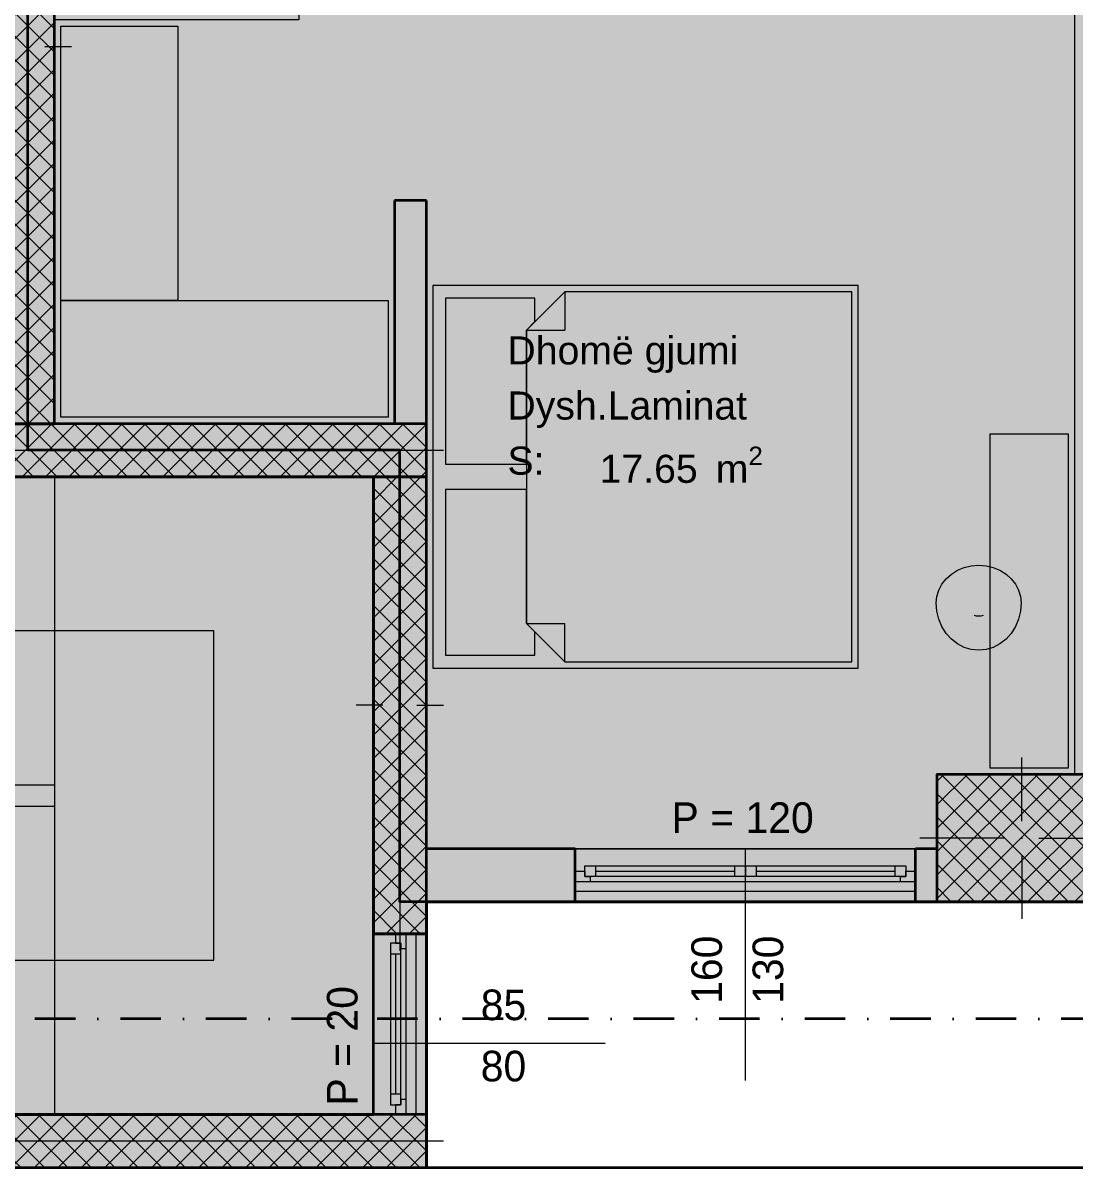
# Model space of a CAD drawing. Header units: millimetres. Extents: x 172821 to 253959, y -36092 to 17885.
# Drawn here: x 216514 to 221461, y -10151 to -4731 of the extents above; entities that cross this region are included whole.
import ezdxf
from ezdxf.enums import TextEntityAlignment as Align

# ---------------------------------------------------------------- set-up
doc = ezdxf.new("R2010")
doc.units = ezdxf.units.MM
doc.header["$MEASUREMENT"] = 0
doc.linetypes.add('Dot & Dashed', pattern=[402.166657, 190.5, -105.833333, 0, -105.833324])
for name, color, linetype, lineweight in [('2D Drafting - General_Pen_No__11', 171, 'Continuous', 18), ('A - Fill zone_Pen_No__19', 255, 'Continuous', 0), ('A - Fill zone_Pen_No__2', 8, 'Continuous', 15), ('A - Fill zone_Pen_No__22', 8, 'Continuous', 35), ('A - Mobilimi_Pen_No__18', 9, 'Continuous', 15), ('A - Muret_Pen_No__22', 8, 'Continuous', 35), ('A - Pllaka meskatit_Pen_No__1', 7, 'Continuous', 13), ('A - Pllaka meskatit_Pen_No__22', 8, 'Continuous', 35), ('A - Shtyllat_Pen_No__101', 252, 'Continuous', 13), ('A - Shtyllat_Pen_No__22', 8, 'Continuous', 35), ('ARCHICAD Windows_Pen_No__101', 252, 'Continuous', 13), ('ARCHICAD Windows_Pen_No__22', 8, 'Continuous', 35), ('ARCHICAD Zone Stamps_Pen_No__101', 252, 'Continuous', 13)]:
    doc.layers.add(name, color=color, linetype=linetype, lineweight=lineweight)
for name, color, linetype, lineweight, true_color in [('A - Fill zone_Pen_No__255', 7, 'Continuous', 13, 0xe8e8e8), ('A - Fleta_Pen_No__61', 7, 'Continuous', 20, 0x6a6a6a), ('A - Muret_Pen_No__82', 7, 'Continuous', 20, 0xaaaaaa), ('ARCHICAD Window Markers_Pen_No__111', 7, 'Continuous', 13, 0xccccff), ('ARCHICAD Windows_Pen_No__102', 7, 'Continuous', 13, 0xcccccc), ('Marker - Section_Pen_No__8', 7, 'Continuous', 35, 0xa80f02), ('Model Unit - Zone_Pen_No__102', 7, 'Continuous', 13, 0xcccccc)]:
    doc.layers.add(name, color=color, linetype=linetype, lineweight=lineweight, true_color=true_color)
for name, color, linetype in [('A - Muret', 7, 'Continuous'), ('A - Pllaka meskatit', 7, 'Continuous'), ('A - Shtyllat', 7, 'Continuous'), ('ARCHICAD Window Markers', 7, 'Continuous'), ('ARCHICAD Windows', 7, 'Continuous'), ('Marker - Section', 7, 'Continuous'), ('Model Unit - Zone', 7, 'Continuous')]:
    doc.layers.add(name, color=color, linetype=linetype)
doc.styles.add('GENERATED_STYLE_1', font='GOTHIC.TTF')
doc.styles.add('GENERATED_STYLE_2', font='arial.ttf')
pattern_1 = [(45, (0, 0), (-55.154327, 55.154327), []), (135, (0, 0), (55.154327, 55.154327), [])]

# ---------------------------------------------------------------- blocks, each defined once
blk = doc.blocks.new('Slab_1', base_point=(232061.1, 7783.8))
at = {"layer": 'A - Pllaka meskatit_Pen_No__1', "color": 7, "linetype": 'Continuous', "lineweight": 13, "flags": 128}
for points in [[(232061.1, 7783.8), (190161.1, 7783.8), (190161.1, -3216.2), (191111.1, -3216.2), (191111.1, -7116.2), (191511.1, -7116.2), (191511.1, -8316.2), (195311.1, -8316.2), (195311.1, -7116.2), (200461.1, -7116.2), (200461.1, -10116.2), (218411.1, -10116.2), (218411.1, -8866.2), (232061.1, -8866.2)], [(214421.1, -6866.2), (214421.1, -9866.2), (218161.1, -9866.2), (218161.1, -6866.2)]]:
    blk.add_lwpolyline(points, close=True, dxfattribs=at)
blk = doc.blocks.new('Slab_3', base_point=(218411.1, -10116.2))
at = {"layer": 'A - Pllaka meskatit_Pen_No__22', "color": 8, "linetype": 'Continuous', "lineweight": 35, "flags": 128}
blk.add_lwpolyline([(218411.1, -10116.2), (232061.1, -10116.2), (232061.1, -8866.2), (218411.1, -8866.2)], close=True, dxfattribs=at)
blk = doc.blocks.new('Dhomë gjumi_Dysh.Laminat _75', base_point=(219952.2, -6676.2))
at = {"layer": 'ARCHICAD Zone Stamps_Pen_No__101', "color": 252, "lineweight": 13, "insert": (219225.3, -6724), "char_height": 132, "attachment_point": 1, "style": 'GENERATED_STYLE_2'}
blk.add_mtext('\\A1;{\\pql;\\pt0,6060;\\fArial|b0|i0|c0|p34;17.65\\fArial|b0|i0|c0|p34;\\A1{\\H.66x;\\S^  ;}\\fArial|b0|i0|c0|p34; m\\fArial|b0|i0|c0|p34;\\A1{\\H.66x;\\S2^  ;}}', dxfattribs=at)
at = {"layer": 'ARCHICAD Zone Stamps_Pen_No__101', "color": 252, "lineweight": 13, "style": 'GENERATED_STYLE_2'}
for tag, p in [('DUMMY_849', (219944.3, -6175.2)), ('ROOM_NAME', (218791.8, -6205.4)), ('DUMMY_850', (219944.3, -6434.5)), ('ROOM_NUMBER', (218791.8, -6464.7)), ('measuredAreaCode', (218791.8, -6724))]:
    blk.add_attdef(tag, text='', height=132, dxfattribs=at).set_placement(p, align=Align.TOP_LEFT)
blk = doc.blocks.new('Slab_5', base_point=(232061.1, 7783.8))
at = {"layer": 'A - Pllaka meskatit_Pen_No__22', "color": 8, "linetype": 'Continuous', "lineweight": 35, "flags": 128}
for points in [[(232061.1, 7783.8), (190161.1, 7783.8), (190161.1, -3216.2), (191111.1, -3216.2), (191111.1, -7116.2), (191511.1, -7116.2), (191511.1, -8316.2), (195311.1, -8316.2), (195311.1, -7116.2), (200461.1, -7116.2), (200461.1, -10116.2), (218411.1, -10116.2), (218411.1, -8866.2), (232061.1, -8866.2)], [(214421.1, -6866.2), (214421.1, -9866.2), (218161.1, -9866.2), (218161.1, -6866.2)]]:
    blk.add_lwpolyline(points, close=True, dxfattribs=at)
blk = doc.blocks.new('Double Sash Window 25')
at = {"layer": 'ARCHICAD Windows_Pen_No__101', "color": 252, "linetype": 'Continuous', "lineweight": 13}
for p, q in [((-800, 105), (800, 105)), ((800, 105), (-800, 105)), ((-800, 105), (-800, -95)), ((-800, 0), (-800, 105)), ((800, -95), (800, 105)), ((800, 0), (800, 105)), ((-800, 0), (-755, 0)), ((-800, -50), (-800, 0)), ((-800, -50), (-800, 0)), ((-755, 25), (-705, 25)), ((-755, -25), (-755, 25)), ((-755, 0), (-755, -25)), ((-705, 25), (-50, 25)), ((-705, 25), (-705, -25)), ((-705, 25), (-50, 25)), ((-705, 0), (-50, 0)), ((-50, -25), (-50, 25)), ((-50, 25), (0, 25)), ((0, 25), (0, -25)), ((0, 25), (50, 25)), ((0, -25), (0, 25)), ((50, 25), (705, 25)), ((50, 25), (50, -25)), ((50, 25), (705, 25)), ((50, 0), (705, 0)), ((705, -25), (705, 25)), ((705, 25), (755, 25)), ((755, 25), (755, -25)), ((755, -25), (755, 0)), ((755, 0), (800, 0)), ((800, -50), (800, 0)), ((800, -50), (800, 0)), ((-730, -50), (-800, -50)), ((-800, -145), (-800, -50)), ((-755, -25), (-730, -25)), ((-705, -25), (-755, -25)), ((-730, -25), (-730, -50)), ((0, -50), (-730, -50)), ((-50, -25), (-705, -25)), ((0, -25), (-50, -25)), ((50, -25), (0, -25)), ((730, -50), (0, -50)), ((705, -25), (50, -25)), ((755, -25), (705, -25)), ((730, -50), (730, -25)), ((730, -25), (755, -25)), ((800, -50), (730, -50)), ((800, -145), (800, -50)), ((-800, -95), (800, -95)), ((-800, -145), (800, -145))]:
    blk.add_line(p, q, dxfattribs=at)
blk = doc.blocks.new('W Marker 25_6')
at = {"layer": 'ARCHICAD Window Markers_Pen_No__111', "color": 254, "linetype": 'Continuous', "lineweight": 13, "true_color": 0xccccff}
blk.add_line((0, 840), (0, -250), dxfattribs=at)
at = {"layer": 'ARCHICAD Window Markers_Pen_No__111', "color": 254, "lineweight": 13, "true_color": 0xccccff, "char_height": 144, "attachment_point": 7, "style": 'GENERATED_STYLE_1'}
for s, insert, rotation in [('\\A1;{\\pql;\\pt0;\\fCentury Gothic|b0|i0|c0|p34;130\\fCentury Gothic|b0|i0|c0|p34;\\A1{\\H.66x;\\S^  ;}\\fCentury Gothic|b0|i0|c0|p34;\\fCentury Gothic|b0|i0|c0|p34;}', (-219.7, 480), 270), ('\\A1;{\\pql;\\pt0;\\fCentury Gothic|b0|i0|c0|p34;160\\fCentury Gothic|b0|i0|c0|p34;\\A1{\\H.66x;\\S^  ;}\\fCentury Gothic|b0|i0|c0|p34;\\fCentury Gothic|b0|i0|c0|p34;}', (68.3, 480), 270), ('\\A1;{\\pql;\\pt0;\\fCentury Gothic|b0|i0|c0|p34;P = 120\\fCentury Gothic|b0|i0|c0|p34;\\A1{\\H.66x;\\S^  ;}\\fCentury Gothic|b0|i0|c0|p34;\\fCentury Gothic|b0|i0|c0|p34;}', (347.6, -282.3), 180)]:
    blk.add_mtext(s, dxfattribs=dict(at, insert=insert, rotation=rotation))
blk = doc.blocks.new('Wall_13', base_point=(227611.1, -8866.2))
at = {"layer": 'A - Muret_Pen_No__82', "linetype": 'Continuous', "lineweight": 0, "true_color": 0xd4d4d4}
for points in [[(218411.1, -8866.2), (219111.1, -8866.2), (219111.1, -8616.2), (218411.1, -8616.2)], [(220711.1, -8866.2), (220811.1, -8866.2), (220811.1, -8616.2), (220711.1, -8616.2)]]:
    blk.add_hatch(color=254, dxfattribs=at).paths.add_polyline_path(points)
at = {"layer": 'A - Muret_Pen_No__22', "color": 8, "linetype": 'Continuous', "lineweight": 35}
for p, q in [((219111.1, -8721.2), (219111.1, -8616.2)), ((220711.1, -8721.2), (220711.1, -8616.2)), ((219111.1, -8771.2), (219111.1, -8721.2)), ((220711.1, -8771.2), (220711.1, -8721.2)), ((219111.1, -8866.2), (219111.1, -8771.2)), ((220711.1, -8866.2), (220711.1, -8771.2))]:
    blk.add_line(p, q, dxfattribs=at)
at = {"layer": 'A - Muret_Pen_No__22', "color": 8, "linetype": 'Continuous', "lineweight": 35, "flags": 128}
for points in [[(219111.1, -8616.2), (218411.1, -8616.2)], [(220811.1, -8616.2), (220711.1, -8616.2)], [(218411.1, -8866.2), (219111.1, -8866.2)], [(220711.1, -8866.2), (220811.1, -8866.2)]]:
    blk.add_lwpolyline(points, dxfattribs=at)
at = {"layer": 'ARCHICAD Window Markers_Pen_No__111', "color": 254, "lineweight": 13, "true_color": 0xccccff, "rotation": 180}
blk.add_blockref('W Marker 25_6', (219911.1, -8866.2), dxfattribs=at)
at = {"layer": 'ARCHICAD Windows_Pen_No__101', "color": 252, "linetype": 'Continuous', "lineweight": 13, "zscale": 1000}
blk.add_blockref('Double Sash Window 25', (219911.1, -8721.2), dxfattribs=at)
blk = doc.blocks.new('Wall_72', base_point=(218411.1, -6616.2))
at = {"layer": 'A - Muret_Pen_No__82', "linetype": 'Continuous', "lineweight": 0, "true_color": 0xd4d4d4}
blk.add_hatch(color=254, dxfattribs=at).paths.add_polyline_path([(218411.1, -6616.2), (218411.1, -5566.2), (218261.1, -5566.2), (218261.1, -6616.2)])
at = {"layer": 'A - Muret_Pen_No__22', "color": 8, "linetype": 'Continuous', "lineweight": 35, "flags": 128}
for points in [[(218411.1, -5566.2), (218261.1, -5566.2)], [(218261.1, -5566.2), (218261.1, -6616.2)], [(218411.1, -6616.2), (218411.1, -5566.2)]]:
    blk.add_lwpolyline(points, dxfattribs=at)
blk = doc.blocks.new('Window 25_2')
at = {"layer": 'ARCHICAD Windows_Pen_No__101', "color": 252, "linetype": 'Continuous', "lineweight": 13}
for p, q in [((-425, 105), (425, 105)), ((-425, 0), (-380, 0)), ((-380, 25), (-330, 25)), ((-380, -25), (-380, 25)), ((-380, 0), (-380, -25)), ((-330, 25), (-330, -25)), ((-330, 25), (330, 25)), ((-330, 0), (330, 0)), ((330, -25), (330, 25)), ((330, 25), (380, 25)), ((380, 25), (380, -25)), ((380, -25), (380, 0)), ((380, 0), (425, 0)), ((-355, -50), (-425, -50)), ((-380, -25), (-355, -25)), ((-330, -25), (-380, -25)), ((-355, -25), (-355, -50)), ((330, -25), (-330, -25)), ((380, -25), (330, -25)), ((355, -50), (355, -25)), ((355, -25), (380, -25)), ((425, -50), (355, -50)), ((-425, -145), (425, -145))]:
    blk.add_line(p, q, dxfattribs=at)
at = {"layer": 'ARCHICAD Windows_Pen_No__102', "color": 254, "linetype": 'Continuous', "lineweight": 13, "true_color": 0xcccccc}
for p, q in [((425, 105), (-425, 105)), ((-425, 105), (-425, -95)), ((425, -95), (425, 105)), ((-330, 25), (330, 25)), ((355, -50), (-355, -50)), ((-425, -95), (425, -95))]:
    blk.add_line(p, q, dxfattribs=at)
at = {"layer": 'ARCHICAD Windows_Pen_No__22', "color": 8, "linetype": 'Continuous', "lineweight": 35}
for p, q in [((-425, 0), (-425, 105)), ((425, 0), (425, 105)), ((-425, -50), (-425, 0)), ((-425, -50), (-425, 0)), ((425, -50), (425, 0)), ((425, -50), (425, 0)), ((-425, -145), (-425, -50)), ((425, -145), (425, -50))]:
    blk.add_line(p, q, dxfattribs=at)
blk = doc.blocks.new('W Marker 25_24')
at = {"layer": 'ARCHICAD Window Markers_Pen_No__111', "color": 254, "linetype": 'Continuous', "lineweight": 13, "true_color": 0xccccff}
blk.add_line((-91.9, -1090), (-91.9, 0), dxfattribs=at)
at = {"layer": 'ARCHICAD Window Markers_Pen_No__111', "color": 254, "lineweight": 13, "true_color": 0xccccff, "insert": (-383.3, 32.3), "char_height": 144, "attachment_point": 7, "style": 'GENERATED_STYLE_1'}
blk.add_mtext('\\A1;{\\pql;\\pt0;\\fCentury Gothic|b0|i0|c0|p34;P = 20\\fCentury Gothic|b0|i0|c0|p34;\\A1{\\H.66x;\\S^  ;}\\fCentury Gothic|b0|i0|c0|p34;\\fCentury Gothic|b0|i0|c0|p34;}', dxfattribs=at)
at = {"layer": 'ARCHICAD Window Markers_Pen_No__111', "color": 254, "lineweight": 13, "true_color": 0xccccff, "char_height": 144, "attachment_point": 7, "rotation": 270, "style": 'GENERATED_STYLE_1'}
for s, insert in [('\\A1;{\\pql;\\pt0;\\fCentury Gothic|b0|i0|c0|p34;80\\fCentury Gothic|b0|i0|c0|p34;\\A1{\\H.66x;\\S^  ;}\\fCentury Gothic|b0|i0|c0|p34;\\fCentury Gothic|b0|i0|c0|p34;}', (-311.6, -505)), ('\\A1;{\\pql;\\pt0;\\fCentury Gothic|b0|i0|c0|p34;85\\fCentury Gothic|b0|i0|c0|p34;\\A1{\\H.66x;\\S^  ;}\\fCentury Gothic|b0|i0|c0|p34;\\fCentury Gothic|b0|i0|c0|p34;}', (-23.6, -505))]:
    blk.add_mtext(s, dxfattribs=dict(at, insert=insert))
blk = doc.blocks.new('Wall_115', base_point=(218411.1, -10116.2))
at = {"layer": 'A - Muret_Pen_No__22', "color": 8, "linetype": 'Continuous', "lineweight": 35}
for p, q in [((218266.1, -9016.2), (218161.1, -9016.2)), ((218316.1, -9016.2), (218266.1, -9016.2)), ((218411.1, -9016.2), (218316.1, -9016.2)), ((218266.1, -9866.2), (218161.1, -9866.2)), ((218316.1, -9866.2), (218266.1, -9866.2)), ((218411.1, -9866.2), (218316.1, -9866.2))]:
    blk.add_line(p, q, dxfattribs=at)
at = {"layer": 'ARCHICAD Window Markers', "color": 254, "lineweight": 13, "true_color": 0xccccff, "rotation": 90}
blk.add_blockref('W Marker 25_24', (218161.1, -9441.2), dxfattribs=at)
at = {"layer": 'ARCHICAD Windows', "color": 21, "linetype": 'Continuous', "lineweight": 18, "true_color": 0xff9955, "xscale": -1, "zscale": 1000, "rotation": 89.99999999999955}
blk.add_blockref('Window 25_2', (218266.1, -9441.2), dxfattribs=at)
blk = doc.blocks.new('Column_4', base_point=(215761.1, -6741.2))
at = {"layer": 'A - Shtyllat_Pen_No__101', "linetype": 'Continuous', "lineweight": 13}
h = blk.add_hatch(dxfattribs=at)
h.set_pattern_fill('Concrete_Block', color=252, style=0, pattern_type=2)
h.set_pattern_definition(pattern_1)
h.paths.add_polyline_path([(213111.1, -6616.2), (213111.1, -6866.2), (218411.1, -6866.2), (218411.1, -6616.2)])
at = {"layer": 'A - Shtyllat_Pen_No__101', "color": 252, "linetype": 'Continuous', "lineweight": 13}
blk.add_line((215841.1, -6741.2), (218491.1, -6741.2), dxfattribs=at)
at = {"layer": 'A - Shtyllat_Pen_No__22', "color": 8, "linetype": 'Continuous', "lineweight": 35, "flags": 128}
blk.add_lwpolyline([(213111.1, -6616.2), (213111.1, -6866.2), (218411.1, -6866.2), (218411.1, -6616.2)], close=True, dxfattribs=at)
blk = doc.blocks.new('Column_5', base_point=(215761.1, -9991.2))
at = {"layer": 'A - Shtyllat_Pen_No__101', "linetype": 'Continuous', "lineweight": 13}
h = blk.add_hatch(dxfattribs=at)
h.set_pattern_fill('Concrete_Block', color=252, style=0, pattern_type=2)
h.set_pattern_definition(pattern_1)
h.paths.add_polyline_path([(213111.1, -9866.2), (213111.1, -10116.2), (218411.1, -10116.2), (218411.1, -9866.2)])
at = {"layer": 'A - Shtyllat_Pen_No__101', "color": 252, "linetype": 'Continuous', "lineweight": 13}
blk.add_line((215841.1, -9991.2), (218491.1, -9991.2), dxfattribs=at)
at = {"layer": 'A - Shtyllat_Pen_No__22', "color": 8, "linetype": 'Continuous', "lineweight": 35, "flags": 128}
blk.add_lwpolyline([(213111.1, -9866.2), (213111.1, -10116.2), (218411.1, -10116.2), (218411.1, -9866.2)], close=True, dxfattribs=at)
blk = doc.blocks.new('Column_6', base_point=(218286.1, -7941.2))
at = {"layer": 'A - Shtyllat_Pen_No__101', "linetype": 'Continuous', "lineweight": 13}
h = blk.add_hatch(dxfattribs=at)
h.set_pattern_fill('Concrete_Block', color=252, style=0, pattern_type=2)
h.set_pattern_definition(pattern_1)
h.paths.add_polyline_path([(218411.1, -6866.2), (218161.1, -6866.2), (218161.1, -9016.2), (218411.1, -9016.2)])
at = {"layer": 'A - Shtyllat_Pen_No__101', "color": 252, "linetype": 'Continuous', "lineweight": 13}
for p, q in [((218286.1, -7861.2), (218286.1, -6786.2)), ((218206.1, -7941.2), (218081.1, -7941.2)), ((218366.1, -7941.2), (218491.1, -7941.2)), ((218286.1, -8021.2), (218286.1, -9096.2))]:
    blk.add_line(p, q, dxfattribs=at)
blk.add_point((218286.1, -7941.2), dxfattribs=at)
at = {"layer": 'A - Shtyllat_Pen_No__22', "color": 8, "linetype": 'Continuous', "lineweight": 35, "flags": 128}
blk.add_lwpolyline([(218411.1, -6866.2), (218161.1, -6866.2), (218161.1, -9016.2), (218411.1, -9016.2)], close=True, dxfattribs=at)
blk = doc.blocks.new('Column_7', base_point=(216536.1, -4841.2))
at = {"layer": 'A - Shtyllat_Pen_No__101', "linetype": 'Continuous', "lineweight": 13}
h = blk.add_hatch(dxfattribs=at)
h.set_pattern_fill('Concrete_Block', color=252, style=0, pattern_type=2)
h.set_pattern_definition(pattern_1)
h.paths.add_polyline_path([(216661.1, -3066.2), (216411.1, -3066.2), (216411.1, -6616.2), (216661.1, -6616.2)])
at = {"layer": 'A - Shtyllat_Pen_No__101', "color": 252, "linetype": 'Continuous', "lineweight": 13}
for p, q in [((216536.1, -4761.2), (216536.1, -2986.2)), ((216456.1, -4841.2), (216331.1, -4841.2)), ((216616.1, -4841.2), (216741.1, -4841.2)), ((216536.1, -4921.2), (216536.1, -6696.2))]:
    blk.add_line(p, q, dxfattribs=at)
blk.add_point((216536.1, -4841.2), dxfattribs=at)
at = {"layer": 'A - Shtyllat_Pen_No__22', "color": 8, "linetype": 'Continuous', "lineweight": 35, "flags": 128}
blk.add_lwpolyline([(216661.1, -3066.2), (216411.1, -3066.2), (216411.1, -6616.2), (216661.1, -6616.2)], close=True, dxfattribs=at)
blk = doc.blocks.new('Column_11', base_point=(221211.1, -8566.2))
at = {"layer": 'A - Shtyllat_Pen_No__101', "linetype": 'Continuous', "lineweight": 13}
h = blk.add_hatch(dxfattribs=at)
h.set_pattern_fill('Concrete_Block', color=252, style=0, pattern_type=2)
h.set_pattern_definition(pattern_1)
h.paths.add_polyline_path([(221611.1, -8866.2), (221611.1, -8266.2), (220811.1, -8266.2), (220811.1, -8866.2)])
at = {"layer": 'A - Shtyllat_Pen_No__101', "color": 252, "linetype": 'Continuous', "lineweight": 13}
for p, q in [((221211.1, -8486.2), (221211.1, -8186.2)), ((221131.1, -8566.2), (220731.1, -8566.2)), ((221291.1, -8566.2), (221691.1, -8566.2)), ((221211.1, -8646.2), (221211.1, -8946.2))]:
    blk.add_line(p, q, dxfattribs=at)
blk.add_point((221211.1, -8566.2), dxfattribs=at)
at = {"layer": 'A - Shtyllat_Pen_No__22', "color": 8, "linetype": 'Continuous', "lineweight": 35, "flags": 128}
blk.add_lwpolyline([(221611.1, -8866.2), (221611.1, -8266.2), (220811.1, -8266.2), (220811.1, -8866.2)], close=True, dxfattribs=at)
blk = doc.blocks.new('Bean Bag 24_2')
at = {"layer": 'A - Mobilimi_Pen_No__18', "color": 9, "linetype": 'Continuous', "lineweight": 15}
for p, q in [((131.6, 386.6), (100, 370.1)), ((165.3, 396.6), (131.6, 386.6)), ((200, 400), (165.3, 396.6)), ((234.7, 396.6), (200, 400)), ((268.4, 386.6), (234.7, 396.6)), ((300, 370.1), (268.4, 386.6)), ((71.4, 347.9), (46.8, 320.4)), ((100, 370.1), (71.4, 347.9)), ((328.6, 347.9), (300, 370.1)), ((353.2, 320.4), (328.6, 347.9)), ((26.8, 288.6), (12.1, 253.4)), ((46.8, 320.4), (26.8, 288.6)), ((373.2, 288.6), (353.2, 320.4)), ((387.9, 253.4), (373.2, 288.6)), ((12.1, 253.4), (3, 215.9)), ((397, 215.9), (387.9, 253.4)), ((3, 215.9), (0, 177.2)), ((0, 177.2), (3, 146.4)), ((400, 177.2), (397, 215.9)), ((397, 146.4), (400, 177.2)), ((3, 146.4), (12.1, 116.6)), ((12.1, 116.6), (26.8, 88.6)), ((373.2, 88.6), (387.9, 116.6)), ((387.9, 116.6), (397, 146.4)), ((26.8, 88.6), (46.8, 63.3)), ((46.8, 63.3), (71.4, 41.4)), ((328.6, 41.4), (353.2, 63.3)), ((353.2, 63.3), (373.2, 88.6)), ((71.4, 41.4), (100, 23.7)), ((100, 23.7), (131.6, 10.7)), ((131.6, 10.7), (165.3, 2.7)), ((165.3, 2.7), (200, 0)), ((200, 0), (234.7, 2.7)), ((234.7, 2.7), (268.4, 10.7)), ((268.4, 10.7), (300, 23.7)), ((300, 23.7), (328.6, 41.4))]:
    blk.add_line(p, q, dxfattribs=at)
blk.add_arc((200, 180), 60, 70, 110, dxfattribs=at)
blk = doc.blocks.new('Bed Double 01 25')
at = {"layer": 'A - Mobilimi_Pen_No__18', "color": 9, "linetype": 'Continuous', "lineweight": 15}
for p, q in [((1800, 2000), (0, 2000)), ((0, 2000), (0, 0)), ((1800, 0), (1800, 2000)), ((210, 1560), (30, 1380)), ((900, 1560), (210, 1560)), ((210, 1560), (210, 1380)), ((1590, 1560), (900, 1560)), ((1770, 1380), (1590, 1560)), ((1590, 1560), (1590, 1380)), ((30, 1380), (30, 30)), ((30, 1380), (210, 1380)), ((1770, 1380), (1590, 1380)), ((1770, 30), (1770, 1380)), ((0, 0), (1800, 0)), ((30, 30), (900, 30)), ((900, 30), (1770, 30))]:
    blk.add_line(p, q, dxfattribs=at)
at = {"layer": 'A - Mobilimi_Pen_No__18', "color": 9, "linetype": 'Continuous', "lineweight": 15, "flags": 128}
for points in [[(840, 1560), (840, 1940), (60, 1940), (60, 1520), (170, 1520), (210, 1560)], [(1590, 1560), (1630, 1520), (1740, 1520), (1740, 1940), (960, 1940), (960, 1560)]]:
    blk.add_lwpolyline(points, close=True, dxfattribs=at)
blk = doc.blocks.new('Dining Table 01 25_16')
at = {"layer": 'A - Mobilimi_Pen_No__18', "color": 9, "linetype": 'Continuous', "lineweight": 15}
for p, q in [((1540, 550), (0, 550)), ((0, 550), (0, 0)), ((1540, 0), (1540, 550)), ((0, 0), (1540, 0))]:
    blk.add_line(p, q, dxfattribs=at)
at = {"layer": 'A - Mobilimi_Pen_No__18', "color": 9, "linetype": 'Continuous', "lineweight": 15, "flags": 128}
blk.add_lwpolyline([(0, 0), (1540, 0), (1540, 550), (0, 550)], close=True, dxfattribs=at)
blk = doc.blocks.new('Dining Table 01 25_17')
at = {"layer": 'A - Mobilimi_Pen_No__18', "color": 9, "linetype": 'Continuous', "lineweight": 15}
for p, q in [((1290, 550), (0, 550)), ((0, 550), (0, 0)), ((1290, 0), (1290, 550)), ((0, 0), (1290, 0))]:
    blk.add_line(p, q, dxfattribs=at)
at = {"layer": 'A - Mobilimi_Pen_No__18', "color": 9, "linetype": 'Continuous', "lineweight": 15, "flags": 128}
blk.add_lwpolyline([(0, 0), (1290, 0), (1290, 550), (0, 550)], close=True, dxfattribs=at)
blk = doc.blocks.new('Cupboard 25_12')
at = {"layer": 'A - Mobilimi_Pen_No__18', "color": 9, "linetype": 'Continuous', "lineweight": 15, "flags": 128}
blk.add_lwpolyline([(0, 0), (1570, 0), (1570, 370), (0, 370)], close=True, dxfattribs=at)
blk = doc.blocks.new('Cutting Plane_1', base_point=(234237.4, -9416.2))
at = {"layer": 'Marker - Section_Pen_No__8', "color": 14, "linetype": 'Dot & Dashed', "lineweight": 35, "true_color": 0xa80f02}
blk.add_line((234057.4, -9416.2), (185477.9, -9416.2), dxfattribs=at)

msp = doc.modelspace()

# ---------------------------------------------------------------- hatches: boundary and pattern name
at = {"layer": 'A - Fill zone_Pen_No__19', "linetype": 'Continuous', "lineweight": 0, "true_color": 0x3f3f3f}
msp.add_hatch(color=250, dxfattribs=at).paths.add_polyline_path([(202311.1, -2816.2), (202311.1, -1016.2), (223211.1, -1016.2), (223211.1, -2816.2), (216536.1, -2816.2), (216536.1, -6741.2), (218286.1, -6741.2), (218286.1, -8866.2), (218411.1, -8866.2), (218411.1, -10116.2), (213111.1, -10116.2), (211161.1, -10116.2), (211161.1, -17436.2), (209361.1, -17436.2), (209361.1, -2816.2)])
at = {"layer": 'A - Fill zone_Pen_No__255', "linetype": 'Continuous', "lineweight": 0, "true_color": 0xf9f9f9}
msp.add_hatch(color=7, dxfattribs=at).paths.add_polyline_path([(216536.1, -6741.2), (216536.1, -2816.2), (223211.1, -2816.2), (223211.1, -1016.2), (223211.1, -541.2), (227761.1, -541.2), (227761.1, 133.8), (232061.1, 133.8), (232061.1, -8866.2), (218286.1, -8866.2), (218286.1, -6741.2)])

# ---------------------------------------------------------------- linework, layer by layer
at = {"layer": '2D Drafting - General_Pen_No__11', "color": 171, "linetype": 'Continuous', "lineweight": 18, "flags": 128}
for points in [[(214421.1, -9141.2), (217411.1, -9141.2), (217411.1, -7591.2), (214701.1, -7591.2), (214701.1, -8316.2), (214421.1, -7591.2), (214682.4, -6866.2)], [(216381.1, -6866.2), (216381.1, -8316.2), (216661.1, -8316.2)], [(216661.1, -6866.2), (216661.1, -9866.2)], [(216381.1, -9866.2), (216381.1, -8416.2), (216661.1, -8416.2)]]:
    msp.add_lwpolyline(points, dxfattribs=at)
at = {"layer": 'A - Fill zone_Pen_No__2', "color": 8, "linetype": 'Continuous', "lineweight": 15, "flags": 128}
msp.add_lwpolyline([(202311.1, -2816.2), (202311.1, -1016.2), (223211.1, -1016.2), (223211.1, -2816.2), (216536.1, -2816.2), (216536.1, -6741.2), (218286.1, -6741.2), (218286.1, -8866.2), (218411.1, -8866.2), (218411.1, -10116.2), (213111.1, -10116.2), (211161.1, -10116.2), (211161.1, -17436.2), (209361.1, -17436.2), (209361.1, -2816.2)], close=True, dxfattribs=at)
at = {"layer": 'A - Fill zone_Pen_No__22', "color": 8, "linetype": 'Continuous', "lineweight": 35, "flags": 128}
msp.add_lwpolyline([(216536.1, -6741.2), (216536.1, -2816.2), (223211.1, -2816.2), (223211.1, -1016.2), (223211.1, -541.2), (227761.1, -541.2), (227761.1, 133.8), (232061.1, 133.8), (232061.1, -8866.2), (218286.1, -8866.2), (218286.1, -6741.2)], close=True, dxfattribs=at)
at = {"layer": 'A - Fleta_Pen_No__61', "color": 251, "linetype": 'Continuous', "lineweight": 20, "true_color": 0x6a6a6a}
msp.add_lwpolyline([(218411.1, -10116.2), (232061.1, -10116.2), (232061.1, -8866.2)], dxfattribs=at)
at = {"layer": 'Model Unit - Zone_Pen_No__102', "color": 254, "linetype": 'Continuous', "lineweight": 13, "true_color": 0xcccccc, "flags": 128}
msp.add_lwpolyline([(217811.1, -4716.2), (216661.1, -4716.2), (216661.1, -6616.2), (218261.1, -6616.2), (218261.1, -5566.2), (218411.1, -5566.2), (218411.1, -6616.2), (218411.1, -8616.2), (220811.1, -8616.2), (220811.1, -8266.2), (221461.1, -8266.2), (221461.1, -4566.2), (221461.1, -3416.2), (220811.1, -3416.2), (220811.1, -3016.2), (219711.1, -3016.2), (219711.1, -4666.2), (217811.1, -4666.2)], close=True, dxfattribs=at)

# ---------------------------------------------------------------- block references
at = {"layer": 'A - Mobilimi_Pen_No__18', "color": 9, "linetype": 'Continuous', "lineweight": 15, "xscale": -1, "zscale": 1000}
for name, p, rotation in [('Dining Table 01 25_17', (217241.1, -4746.2), 90), ('Dining Table 01 25_16', (216691.1, -6036.2), 180), ('Bean Bag 24_2', (220808.4, -7282.4), 180)]:
    msp.add_blockref(name, p, dxfattribs=dict(at, rotation=rotation))
at = {"layer": 'A - Mobilimi_Pen_No__18', "color": 9, "linetype": 'Continuous', "lineweight": 15, "zscale": 1000}
for name, p, rotation in [('Bed Double 01 25', (220441.1, -7766.2), 90), ('Cupboard 25_12', (221061.1, -6666.2), 269.9999999999994)]:
    msp.add_blockref(name, p, dxfattribs=dict(at, rotation=rotation))
at = {"layer": 'A - Muret', "color": 8, "lineweight": 35}
for name, p in [('Wall_72', (218411.1, -6616.2)), ('Wall_13', (227611.1, -8866.2)), ('Wall_115', (218411.1, -10116.2))]:
    msp.add_blockref(name, p, dxfattribs=at)
at = {"layer": 'A - Pllaka meskatit', "color": 7, "linetype": 'Continuous', "lineweight": 13}
msp.add_blockref('Slab_1', (232061.1, 7783.8), dxfattribs=at)
at = {"layer": 'A - Pllaka meskatit', "color": 8, "linetype": 'Continuous', "lineweight": 35}
for name, p in [('Slab_5', (232061.1, 7783.8)), ('Slab_3', (218411.1, -10116.2))]:
    msp.add_blockref(name, p, dxfattribs=at)
at = {"layer": 'A - Shtyllat', "color": 8, "lineweight": 35}
for name, p in [('Column_7', (216536.1, -4841.2)), ('Column_4', (215761.1, -6741.2)), ('Column_6', (218286.1, -7941.2)), ('Column_11', (221211.1, -8566.2)), ('Column_5', (215761.1, -9991.2))]:
    msp.add_blockref(name, p, dxfattribs=at)
at = {"layer": 'Marker - Section', "color": 14, "lineweight": 35, "true_color": 0xa80f02}
msp.add_blockref('Cutting Plane_1', (234237.4, -9416.2), dxfattribs=at)
at = {"layer": 'Model Unit - Zone', "color": 252, "linetype": 'Continuous', "lineweight": 13}
msp.add_blockref('Dhomë gjumi_Dysh.Laminat _75', (219952.2, -6676.2), dxfattribs=at).add_auto_attribs({'ROOM_NAME': 'Dhomë gjumi', 'ROOM_NUMBER': 'Dysh.Laminat ', 'measuredAreaCode': 'S: '})

doc.saveas('drawing.dxf')
